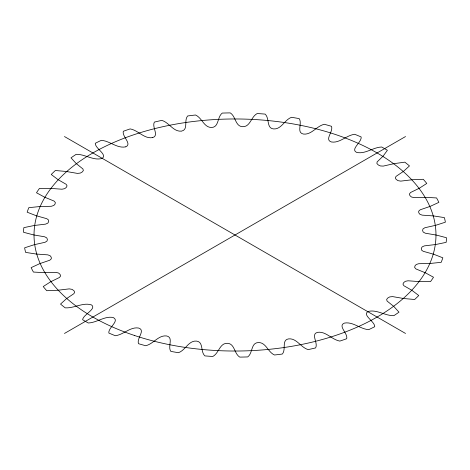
<?xml version="1.0" encoding="UTF-8"?>
<svg xmlns="http://www.w3.org/2000/svg" width="470" height="470" viewBox="0 0 470 470"><rect width="100%" height="100%" fill="white"/><g stroke="black" fill="none" stroke-linecap="round" stroke-linejoin="round"><path stroke-width="0.7" d="M64.466 333.459L405.534 136.541M125.819 146.816C132.329 143.844 121.877 136.617 123.293 131.277A211.553 122.141 0 0 1 130.167 128.909C138.256 130.272 144.249 139.173 152.633 137.593M125.737 146.846C117.247 148.696 109.874 140.941 101.35 140.319A211.553 122.141 0 0 0 95.246 143.309C95.175 148.626 107.842 154.618 102.096 158.431C93.548 160.975 85.023 154.113 76.181 154.313A211.553 122.141 0 0 0 71.011 157.838L76.158 163.501L82.914 168.947L83.366 170.545L82.256 171.967L80.258 173.101L77.409 173.401L66.299 171.48L55.348 170.504A211.553 122.141 0 0 0 51.248 174.476L57.939 179.575L66.158 184.299L67.057 185.832L66.37 187.336L64.725 188.652L61.999 189.216L50.49 188.376L39.41 188.458A211.553 122.141 0 0 0 36.501 192.765L44.556 197.153L54.009 201.037L55.331 202.464L55.084 204.015L53.833 205.461L51.306 206.283L39.715 206.547L28.805 207.675A211.553 122.141 0 0 0 27.166 212.199L36.36 215.771L46.794 218.697L48.504 219.978L48.704 221.535L47.881 223.08L45.619 224.125L34.263 225.488L23.829 227.645A211.553 122.141 0 0 0 23.5 232.262L33.587 234.906L44.715 236.804L46.765 237.908L47.405 239.418L47.035 241.028L45.102 242.273L34.292 244.694L24.616 247.813A211.553 122.141 0 0 0 25.603 252.396L36.307 254.047L47.823 254.863L50.161 255.756L51.224 257.19L51.318 258.805L49.767 260.221L39.791 263.635L31.138 267.63A211.553 122.141 0 0 0 33.423 272.06L44.45 272.671L56.042 272.383L58.597 273.035L60.054 274.351L60.601 275.996L59.484 277.476L50.619 281.794L43.217 286.559A211.553 122.141 0 0 0 46.736 290.707L57.787 290.26L69.237 288.874L72.104 289.373L73.966 290.742L74.665 292.181L73.884 293.68L66.57 298.603L60.53 304.078A211.553 122.141 0 0 0 65.183 307.838C74.101 308.461 83.102 302.051 91.597 304.965C96.826 308.943 83.125 314.636 82.608 319.718A211.553 122.141 0 0 0 88.266 322.984C96.926 322.726 104.834 315.623 113.34 317.567C119.932 321.004 108.1 327.578 108.834 333.042A211.553 122.141 0 0 0 115.35 335.727C123.639 334.716 130.325 326.532 138.715 328.06C145.782 330.351 136.382 338.488 138.509 343.693A211.553 122.141 0 0 0 145.7 345.726C153.414 343.981 158.496 334.887 166.656 335.962C173.865 337.466 167.402 346.572 170.81 351.384A211.553 122.141 0 0 0 178.483 352.7C185.503 350.25 188.611 340.298 196.572 341.103C203.774 341.89 200.267 351.772 204.867 355.896A211.553 122.141 0 0 0 212.81 356.466C218.961 353.334 219.649 342.977 227.345 343.306C234.753 343.453 234.107 353.663 239.741 357.106A211.553 122.141 0 0 0 247.743 356.918C252.907 353.099 250.816 342.783 258.324 342.56C266.002 342.213 267.941 352.212 274.486 354.991A211.553 122.141 0 0 0 282.323 354.045C286.365 349.551 281.324 339.875 288.668 338.876C296.67 338.053 300.8 347.506 308.161 349.604A211.553 122.141 0 0 0 315.617 347.923C318.425 342.918 310.347 334.041 317.644 332.331C325.91 331.097 331.826 339.698 339.834 341.091A211.553 122.141 0 0 0 346.707 338.723C348.147 333.342 337.378 325.874 344.434 323.084C352.876 321.48 360.179 329.024 368.65 329.681A211.553 122.141 0 0 0 374.755 326.691C374.849 321.41 362.029 315.241 367.981 311.522C376.517 309.101 384.995 315.863 393.819 315.687A211.553 122.141 0 0 0 398.989 312.162L393.842 306.499L387.086 301.053L386.634 299.455L387.744 298.033L389.742 296.899L392.591 296.599L403.701 298.521L414.652 299.496A211.553 122.141 0 0 0 418.752 295.524L412.061 290.425L403.842 285.701L402.937 284.109L403.718 282.558L405.357 281.313L408.001 280.784L419.51 281.624L430.591 281.542A211.553 122.141 0 0 0 433.499 277.235L425.444 272.847L415.991 268.963L414.652 267.483L414.975 265.873L416.238 264.493L418.694 263.717L430.285 263.453L441.195 262.325A211.553 122.141 0 0 0 442.834 257.801L433.64 254.229L423.206 251.303L421.531 250.075L421.296 248.466L422.119 246.92L424.381 245.875L435.737 244.512L446.171 242.356A211.553 122.141 0 0 0 446.5 237.738L436.413 235.094L425.285 233.196L423.182 232.045L422.589 230.464L423.006 228.919L424.898 227.727L435.708 225.306L445.384 222.187A211.553 122.141 0 0 0 444.397 217.604L433.693 215.953L422.178 215.137L419.839 214.244L418.776 212.81L418.682 211.195L420.233 209.779L430.209 206.365L438.863 202.37A211.553 122.141 0 0 0 436.577 197.941L425.55 197.329L413.958 197.617L411.403 196.965L409.946 195.649L409.388 194.063L410.516 192.524L419.381 188.206L426.784 183.441A211.553 122.141 0 0 0 423.264 179.293L412.214 179.74L400.763 181.126L397.896 180.627L396.034 179.258L395.329 177.877L396.063 176.373L403.524 171.321L409.47 165.922A211.553 122.141 0 0 0 404.817 162.162L394.042 163.648L383.244 166.098L380.453 165.957L378.338 164.988L376.899 163.537L377.116 161.921L383.073 156.175L387.392 150.282A211.553 122.141 0 0 0 381.734 147.016C373.027 147.233 365.043 154.542 356.501 152.356C350.209 149.113 361.888 142.269 361.166 136.958A211.553 122.141 0 0 0 354.65 134.273C346.39 135.295 339.734 143.379 331.373 141.969C324.183 139.666 333.6 131.577 331.491 126.307A211.553 122.141 0 0 0 324.3 124.274C316.645 126.036 311.592 134.913 303.538 134.079C296.1 132.722 302.574 123.487 299.19 118.616A211.553 122.141 0 0 0 291.517 117.3C284.608 119.744 281.536 129.291 273.828 128.945C266.214 128.557 269.762 118.311 265.133 114.104A211.553 122.141 0 0 0 257.19 113.534C251.05 116.677 250.328 127.012 242.655 126.694C235.27 126.53 235.881 116.349 230.259 112.894A211.553 122.141 0 0 0 222.257 113.082C217.075 116.965 219.12 127.523 211.371 127.464C203.921 127.458 201.977 117.782 195.514 115.009A211.553 122.141 0 0 0 187.677 115.955C183.694 120.414 188.541 129.749 181.626 131.077M152.721 137.563C159.371 135.53 151.622 127.012 154.383 122.077A211.553 122.141 0 0 1 161.839 120.396C169.171 122.5 173.289 131.847 181.232 131.142M64.466 136.541L405.534 333.459M134.514 335.486A200.978 116.031 0 0 0 435.978 235A200.978 116.031 0 0 0 134.514 134.514A200.978 116.031 0 0 0 134.514 335.486"/></g></svg>
